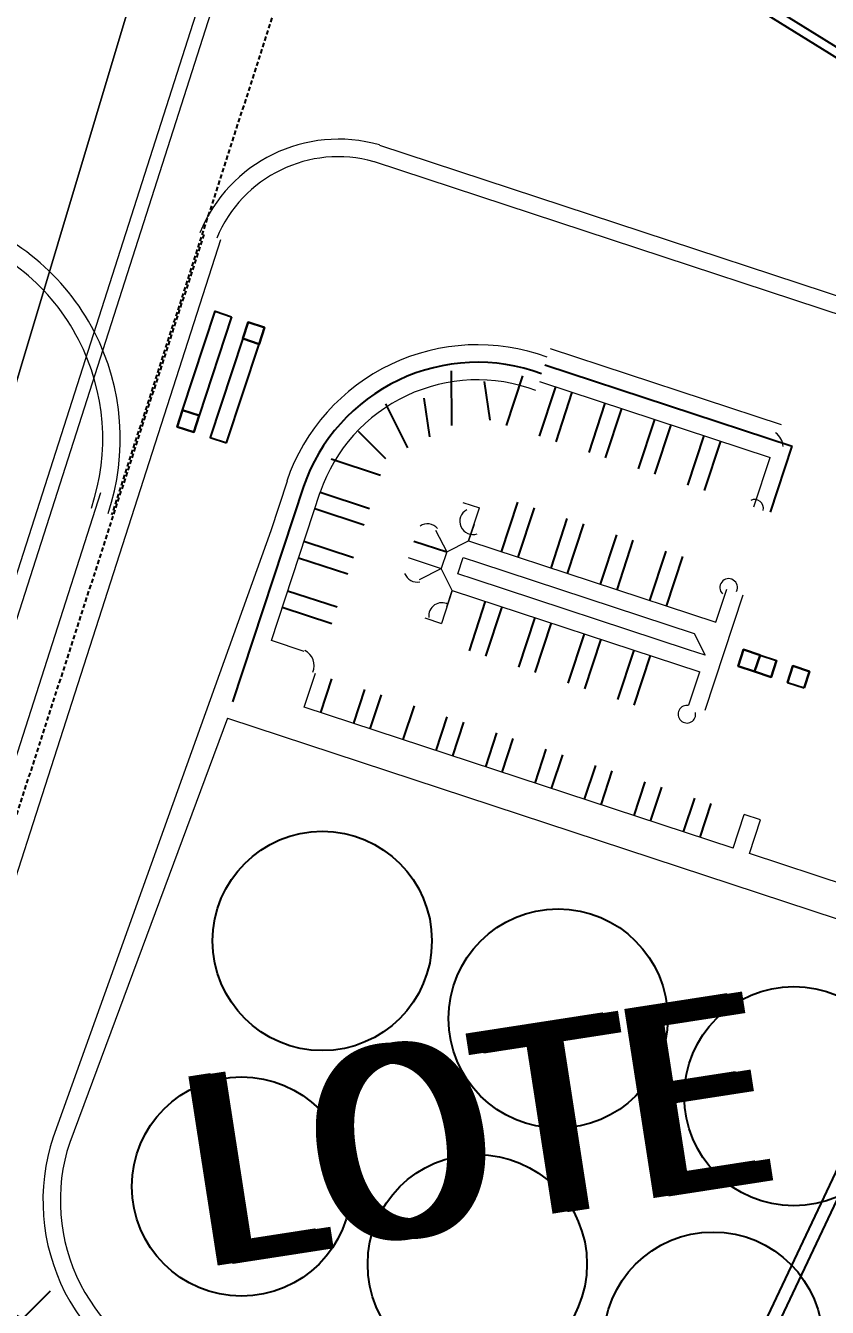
# Model space of a CAD drawing. Header units: metres. Extents: x 2 to 659295185, y -28 to 1124222152.
# Drawn here: x 654453.1 to 654544.5, y 1123515.1 to 1123661.2 of the extents above; entities that cross this region are included whole.
import ezdxf
from ezdxf.enums import TextEntityAlignment as Align

# ---------------------------------------------------------------- set-up
doc = ezdxf.new("R2010")
doc.units = ezdxf.units.M
doc.header["$MEASUREMENT"] = 0
doc.header["$PDMODE"] = 35
doc.header["$PDSIZE"] = 5
doc.linetypes.add('HIDDEN', pattern=[0.375, 0.25, -0.125])
doc.layers.get('0').update_dxf_attribs({"linetype": 'CONTINUOUS'})
for name, color, linetype in [('000PAREDES', 2, 'CONTINUOUS'), ('CALLES', 1, 'CONTINUOUS'), ('CURVAS', 2, 'CONTINUOUS'), ('Estructura', 1, 'CONTINUOUS'), ('MANZANA', 30, 'CONTINUOUS'), ('PARCELA SL', 1, 'CONTINUOUS'), ('PARED', 7, 'CONTINUOUS'), ('TEXTURA PISO', 251, 'CONTINUOUS'), ('vista4', 6, 'CONTINUOUS')]:
    doc.layers.add(name, color=color, linetype=linetype)
doc.layers.add('acera', color=32, linetype='CONTINUOUS', lineweight=20)
doc.styles.get("Standard").update_dxf_attribs({"font": 'tahoma.ttf'})

msp = doc.modelspace()

# ---------------------------------------------------------------- linework, layer by layer
at = {"flags": 128}
for points in [[(654534.9422, 1123590.0414), (654536.8227, 1123589.4227), (654534.9422, 1123590.0414), (654534.3235, 1123588.1609), (654536.204, 1123587.5422), (654534.3235, 1123588.1609)], [(654534.3235, 1123588.1609), (654534.9422, 1123590.0414)], [(654536.8227, 1123589.4227), (654536.204, 1123587.5422), (654538.0845, 1123586.9234), (654536.204, 1123587.5422)], [(654538.7032, 1123588.8039), (654538.0845, 1123586.9234)], [(654538.7032, 1123588.8039), (654538.0845, 1123586.9234)], [(654541.8455, 1123585.686), (654542.4642, 1123587.5665)]]:
    msp.add_lwpolyline(points, close=True, dxfattribs=at)
for points in [[(654536.8227, 1123589.4227), (654538.7032, 1123588.8039), (654538.0845, 1123586.9234)], [(654540.5837, 1123588.1852), (654539.965, 1123586.3047), (654540.5837, 1123588.1852), (654542.4642, 1123587.5665), (654540.5837, 1123588.1852), (654539.965, 1123586.3047), (654541.8455, 1123585.686)]]:
    msp.add_lwpolyline(points, dxfattribs=at)
at = {"layer": '000PAREDES', "flags": 128}
msp.add_lwpolyline([(654512.279, 1123622.507), (654540.4865, 1123613.2261)], dxfattribs=at)
at = {"layer": 'acera', "flags": 128}
for points in [[(654493.4292, 1123647.5605), (654574.2906, 1123620.9551)], [(654492.8104, 1123645.68), (654573.6719, 1123619.0746)], [(654512.8977, 1123624.3875), (654539.2247, 1123615.7253)], [(654511.6602, 1123620.6265), (654537.9872, 1123611.9643)], [(654536.131, 1123606.3228), (654537.9872, 1123611.9643)], [(654482.907, 1123609.2463), (654481.0508, 1123603.6048)], [(654481.0994, 1123591.0844), (654486.668, 1123608.0088)], [(654502.9494, 1123606.82), (654504.8299, 1123606.2013)], [(654503.5925, 1123602.4403), (654504.8299, 1123606.2013)], [(654504.2112, 1123604.3208), (654503.5925, 1123602.4403)], [(654481.0508, 1123603.6048), (654456.221, 1123534.4741)], [(654499.8315, 1123603.6777), (654501.0932, 1123601.1785)], [(654497.3322, 1123602.416), (654501.0932, 1123601.1785)], [(654501.0932, 1123601.1785), (654503.5925, 1123602.4403)], [(654503.5925, 1123602.4403), (654531.7999, 1123593.1593)], [(654496.7135, 1123600.5355), (654500.4745, 1123599.298)], [(654501.0932, 1123601.1785), (654500.4745, 1123599.298)], [(654497.9753, 1123598.0362), (654500.4745, 1123599.298)], [(654501.7363, 1123596.7988), (654500.4745, 1123599.298)], [(654501.7363, 1123596.7988), (654500.4988, 1123593.0378)], [(654501.1175, 1123594.9183), (654501.7363, 1123596.7988)], [(654501.7363, 1123596.7988), (654529.9438, 1123587.5178)], [(654530.5868, 1123583.1381), (654534.9179, 1123596.3016)], [(654531.7999, 1123593.1593), (654533.0374, 1123596.9203)], [(654498.6183, 1123593.6565), (654500.4988, 1123593.0378)], [(654484.8604, 1123589.8469), (654481.0994, 1123591.0844)], [(654484.8566, 1123583.5012), (654486.1222, 1123587.3477)], [(654528.7063, 1123583.7568), (654529.9438, 1123587.5178)], [(654533.7496, 1123567.4142), (654484.8566, 1123583.5012)], [(654476.0971, 1123582.2151), (654458.1015, 1123533.8554)], [(654476.0971, 1123582.2151), (654630.3835, 1123531.4512)], [(654533.7496, 1123567.4142), (654535.0151, 1123571.2607)], [(654536.8956, 1123570.642), (654535.0151, 1123571.2607)], [(654535.6301, 1123566.7955), (654536.8956, 1123570.642)], [(654558.1961, 1123559.3707), (654535.6301, 1123566.7955)]]:
    msp.add_lwpolyline(points, dxfattribs=at)
for points in [[(654475.2877, 1123636.7621), (654386.3908, 1123360.2667, 0.41222559), (654394.7038, 1123343.9389), (654534.7679, 1123297.8544)], [(654461.6271, 1123607.9116), (654384.4882, 1123367.1561, 0.41193128), (654399.2029, 1123338.2904), (654533.5305, 1123294.0934)]]:
    msp.add_lwpolyline(points, format="xyb", dxfattribs=at)
at = {"layer": 'acera'}
msp.add_lwpolyline([(654502.9737, 1123600.5598), (654504.8542, 1123599.9411), (654529.3007, 1123591.8976), (654530.5625, 1123589.3983), (654528.682, 1123590.0171), (654504.2355, 1123598.0606), (654502.355, 1123598.6793)], close=True, dxfattribs=at)
for centre, radius, start, end in [((654437.2547, 1123614.0722), 26.6199, 341.333802, 73.347359), ((654437.2547, 1123614.0722), 24.6199, 341.297983, 73.468285), ((654536.2123, 1123606.1596), 1, 345.793287, 116.460874), ((654533.2431, 1123597.1355), 1, 333.529823, 226.284501), ((654528.487, 1123582.6803), 1, 78.487875, 12.299542)]:
    msp.add_arc(centre, radius, start, end, dxfattribs=at)
for centre, major_axis, start_param, end_param in [((654488.739, 1123631.2357, 0), (-16.1484, 5.3132), 4.75048507, 6.21984743), ((654488.739, 1123631.2357, 0), (-14.2486, 4.6881), 4.75550934, 6.21123074), ((654504.6139, 1123601.7995), (21.8478, -7.1884), 1.53715788, 3.12898127), ((654504.6139, 1123601.7995), (18.0482, -5.9383), 1.5305337, 3.12635187), ((654537.4502, 1123613.1215), (0.6251, 1.8998), 5.06469894, 6.00285112), ((654504.0893, 1123604.6725), (-0.8316, 1.2484), 6.18351445, 9.17086604), ((654498.9051, 1123602.8817), (0.8316, -1.2484), 1.69306355, 3.14728622), ((654497.7098, 1123599.2487), (1.4104, 0.5107), 3.14647496, 4.58053484), ((654500.5427, 1123593.8933), (1.4104, 0.5107), 0.71221426, 2.91659325), ((654483.9799, 1123588.1969), (-1.6126, 1.183), 3.39705778, 4.85507413), ((654478.0524, 1123527.2359), (11.2932, -20.0366), 3.87899652, 5.46358957), ((654478.0331, 1123527.2424), (10.3111, -18.2943), 3.87878662, 5.46463903)]:
    msp.add_ellipse(centre, major_axis=major_axis, ratio=1, start_param=start_param, end_param=end_param, dxfattribs=at)
at = {"layer": 'CURVAS', "lineweight": 0}
for points in [[(654349, 1123277), (654205, 1123316), (654415, 1123988), (654543, 1123924), (654349, 1123277)], [(654523, 1123230), (654349, 1123277), (654543, 1123924), (654601, 1123889), (654601, 1123826), (654687, 1123450), (654509, 1123414), (654592, 1123230), (654523, 1123230)]]:
    msp.add_lwpolyline(points, dxfattribs=at)
at = {"layer": 'Estructura', "linetype": 'HIDDEN', "ltscale": 2, "flags": 128}
for points in [[(654568.2173, 1123931.8703), (654462.8888, 1123605.4124)], [(654473.4072, 1123637.3809), (654360.654, 1123288.3569)]]:
    msp.add_lwpolyline(points, dxfattribs=at)
at = {"layer": 'MANZANA', "lineweight": -3}
for points in [[(654685.2977, 1123825.8224), (654754.2977, 1123791.8224), (654674.2977, 1123593.8224), (654878.2977, 1123382.8224), (654759.2977, 1123163.8224), (654521.2977, 1123229.8224), (654590.2977, 1123413.8224), (654507.2977, 1123449.8224), (654685.2977, 1123825.8224)], [(654687, 1123826), (654756, 1123792), (654676, 1123594), (654880, 1123383), (654761, 1123164), (654523, 1123230), (654592, 1123414), (654509, 1123450), (654687, 1123826)]]:
    msp.add_lwpolyline(points, dxfattribs=at)
at = {"layer": 'MANZANA'}
for points in [[(654304.1336, 1123807.0186), (654609.2324, 1123618.0888)], [(654305.8358, 1123807.1962), (654610.9347, 1123618.2664)]]:
    msp.add_lwpolyline(points, dxfattribs=at)
at = {"layer": 'PARCELA SL', "lineweight": 0}
for points in [[(654553.2977, 1123914.8224), (654590.2977, 1123893.8224), (654650.2977, 1123875.8224), (654699.2977, 1123833.8224), (654519.2977, 1123451.8224), (654600.2977, 1123415.8224), (654524.2977, 1123233.8224), (654349.2977, 1123277.8224), (654553.2977, 1123914.8224)], [(654555, 1123915), (654592, 1123894), (654652, 1123876), (654701, 1123834), (654521, 1123452), (654602, 1123416), (654526, 1123234), (654351, 1123278), (654555, 1123915)]]:
    msp.add_lwpolyline(points, dxfattribs=at)
at = {"layer": 'PARED', "flags": 128}
for points in [[(654538.0115, 1123605.7041), (654540.4865, 1123613.2261)], [(654476.7159, 1123584.0956), (654484.7875, 1123608.6276)]]:
    msp.add_lwpolyline(points, dxfattribs=at)
at = {"layer": 'PARED'}
for centre in [(654486.9074, 1123556.8335), (654513.7944, 1123547.987), (654540.6814, 1123539.1405), (654477.6975, 1123528.8421), (654504.5846, 1123519.9956), (654531.4716, 1123511.1491)]:
    msp.add_circle(centre, 12.5, dxfattribs=at)
msp.add_ellipse((654504.6139, 1123601.7995), major_axis=(19.948, -6.5634), ratio=1, start_param=1.53414254, end_param=3.12779068, dxfattribs=at)
msp.add_point((654450.8972, 1123511.9592), dxfattribs=at)
at = {"layer": 'TEXTURA PISO', "flags": 128}
for points in [[(654476.5738, 1123628.0027), (654472.8614, 1123616.7197), (654470.9809, 1123617.3384), (654474.6933, 1123628.6214)], [(654477.8356, 1123625.5034), (654478.4543, 1123627.3839), (654477.8356, 1123625.5034)], [(654477.8356, 1123625.5034), (654478.4543, 1123627.3839), (654477.8356, 1123625.5034)], [(654480.3348, 1123626.7652), (654478.4543, 1123627.3839), (654480.3348, 1123626.7652), (654478.4543, 1123627.3839), (654480.3348, 1123626.7652), (654478.4543, 1123627.3839), (654480.3348, 1123626.7652)], [(654480.3348, 1123626.7652), (654478.4543, 1123627.3839)], [(654479.7161, 1123624.8847), (654480.3348, 1123626.7652)], [(654479.7161, 1123624.8847), (654480.3348, 1123626.7652), (654479.7161, 1123624.8847)], [(654479.7161, 1123624.8847), (654480.3348, 1123626.7652), (654479.7161, 1123624.8847)], [(654476.0037, 1123613.6017), (654479.7161, 1123624.8847), (654477.8356, 1123625.5034), (654474.1232, 1123614.2205)], [(654479.7161, 1123624.8847), (654477.8356, 1123625.5034), (654479.7161, 1123624.8847), (654477.8356, 1123625.5034), (654479.7161, 1123624.8847), (654477.8356, 1123625.5034), (654479.7161, 1123624.8847)], [(654479.7161, 1123624.8847), (654477.8356, 1123625.5034)], [(654479.7161, 1123624.8847), (654477.8356, 1123625.5034), (654479.7161, 1123624.8847)], [(654470.9809, 1123617.3384), (654470.3622, 1123615.4579), (654470.9809, 1123617.3384)], [(654470.9809, 1123617.3384), (654470.3622, 1123615.4579), (654470.9809, 1123617.3384)], [(654470.3622, 1123615.4579), (654470.9809, 1123617.3384)], [(654472.8614, 1123616.7197), (654470.9809, 1123617.3384), (654472.8614, 1123616.7197)], [(654470.9809, 1123617.3384), (654472.8614, 1123616.7197), (654470.9809, 1123617.3384)], [(654472.2427, 1123614.8392), (654472.8614, 1123616.7197), (654472.2427, 1123614.8392), (654472.8614, 1123616.7197)], [(654472.8614, 1123616.7197), (654472.2427, 1123614.8392), (654472.8614, 1123616.7197)], [(654472.8614, 1123616.7197), (654472.2427, 1123614.8392), (654472.8614, 1123616.7197)], [(654470.3622, 1123615.4579), (654472.2427, 1123614.8392)], [(654470.3622, 1123615.4579), (654472.2427, 1123614.8392), (654470.3622, 1123615.4579), (654472.2427, 1123614.8392), (654470.3622, 1123615.4579), (654472.2427, 1123614.8392), (654470.3622, 1123615.4579), (654472.2427, 1123614.8392), (654470.3622, 1123615.4579), (654472.2427, 1123614.8392), (654470.3622, 1123615.4579), (654472.2427, 1123614.8392), (654470.3622, 1123615.4579)]]:
    msp.add_lwpolyline(points, close=True, dxfattribs=at)
for points in [[(654477.8356, 1123625.5034), (654478.4543, 1123627.3839), (654480.3348, 1123626.7652)], [(654477.8356, 1123625.5034), (654478.4543, 1123627.3839), (654480.3348, 1123626.7652)], [(654472.2427, 1123614.8392), (654470.3622, 1123615.4579), (654472.2427, 1123614.8392), (654472.8614, 1123616.7197), (654470.9809, 1123617.3384), (654470.3622, 1123615.4579), (654470.9809, 1123617.3384)]]:
    msp.add_lwpolyline(points, dxfattribs=at)
at = {"layer": 'vista4', "flags": 128}
for points in [[(654501.6633, 1123615.5795), (654501.639, 1123621.8397)], [(654506.0431, 1123616.2225), (654505.4, 1123620.6022)], [(654507.9236, 1123615.6038), (654509.7797, 1123621.2453)], [(654511.6846, 1123614.3663), (654513.5407, 1123620.0078)], [(654513.5651, 1123613.7476), (654515.4212, 1123619.3891)], [(654496.6649, 1123613.0559), (654494.1413, 1123618.0544)], [(654499.1641, 1123614.3177), (654498.5211, 1123618.6974)], [(654517.3261, 1123612.5101), (654519.1822, 1123618.1516)], [(654519.2066, 1123611.8914), (654521.0627, 1123617.5329)], [(654522.9676, 1123610.6539), (654524.8237, 1123616.2954)], [(654494.1656, 1123611.7942), (654491.0234, 1123614.9121)], [(654524.8481, 1123610.0352), (654526.7042, 1123615.6767)], [(654528.6091, 1123608.7978), (654530.4652, 1123614.4393)], [(654530.4895, 1123608.179), (654532.3457, 1123613.8205)], [(654493.5469, 1123609.9137), (654487.9054, 1123611.7698)], [(654486.668, 1123608.0088), (654492.3095, 1123606.1527)], [(654486.0492, 1123606.1283), (654491.6907, 1123604.2722)], [(654507.3535, 1123601.2028), (654509.2096, 1123606.8443)], [(654509.234, 1123600.5841), (654511.0901, 1123606.2256)], [(654512.9949, 1123599.3466), (654514.8511, 1123604.9881)], [(654514.8754, 1123598.7279), (654516.7316, 1123604.3694)], [(654518.6364, 1123597.4904), (654520.4926, 1123603.1319)], [(654490.4533, 1123600.5112), (654484.8118, 1123602.3673)], [(654497.3322, 1123602.416), (654501.0932, 1123601.1785)], [(654520.5169, 1123596.8717), (654522.3731, 1123602.5132)], [(654489.8345, 1123598.6307), (654484.193, 1123600.4869)], [(654524.2779, 1123595.6343), (654526.1341, 1123601.2758)], [(654526.1584, 1123595.0155), (654528.0146, 1123600.657)], [(654488.5971, 1123594.8697), (654482.9556, 1123596.7259)], [(654505.4973, 1123595.5613), (654503.6411, 1123589.9198)], [(654487.9784, 1123592.9892), (654482.3369, 1123594.8454)], [(654507.3778, 1123594.9426), (654505.5216, 1123589.3011)], [(654511.1388, 1123593.7051), (654509.2826, 1123588.0636)], [(654513.0193, 1123593.0864), (654511.1631, 1123587.4449)], [(654516.7803, 1123591.8489), (654514.9241, 1123586.2075)], [(654518.6608, 1123591.2302), (654516.8046, 1123585.5887)], [(654522.4218, 1123589.9928), (654520.5656, 1123584.3513)], [(654524.3023, 1123589.374), (654522.4461, 1123583.7325)], [(654486.7371, 1123582.8825), (654488.0027, 1123586.7289)], [(654490.4981, 1123581.645), (654491.7637, 1123585.4915)], [(654492.3786, 1123581.0263), (654493.6442, 1123584.8727)], [(654496.1396, 1123579.7888), (654497.4052, 1123583.6353)], [(654499.9006, 1123578.5514), (654501.1662, 1123582.3978)], [(654501.7811, 1123577.9326), (654503.0467, 1123581.7791)], [(654505.5421, 1123576.6952), (654506.8077, 1123580.5416)], [(654507.4226, 1123576.0764), (654508.6882, 1123579.9229)], [(654511.1836, 1123574.839), (654512.4492, 1123578.6855)], [(654513.0641, 1123574.2202), (654514.3297, 1123578.0667)], [(654516.8251, 1123572.9828), (654518.0907, 1123576.8293)], [(654518.7056, 1123572.3641), (654519.9711, 1123576.2105)], [(654522.4666, 1123571.1266), (654523.7321, 1123574.9731)], [(654524.3471, 1123570.5079), (654525.6126, 1123574.3543)], [(654528.1081, 1123569.2704), (654529.3736, 1123573.1169)], [(654529.9886, 1123568.6517), (654531.2541, 1123572.4982)]]:
    msp.add_lwpolyline(points, dxfattribs=at)

# ---------------------------------------------------------------- texts
at = {"layer": 'CALLES', "color": 0}
for p in [(654516.4363, 1123537.2675), (654518.1386, 1123537.4451)]:
    msp.add_text('LOTE A', height=21.8079, rotation=8.796218, dxfattribs=at).set_placement(p, align=Align.MIDDLE)

doc.saveas('drawing.dxf')
